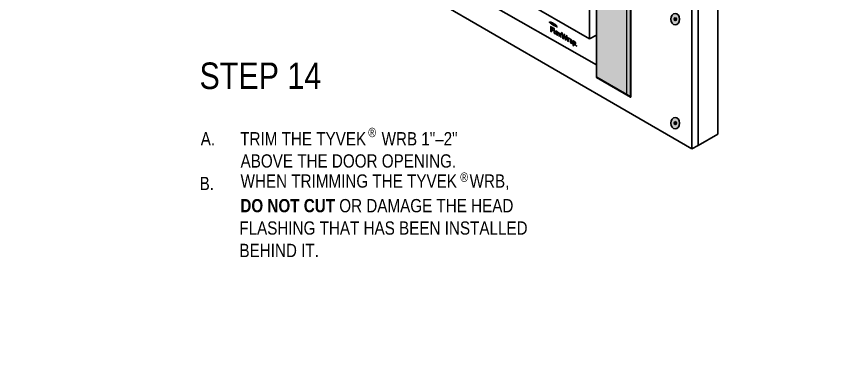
# Model space of a CAD drawing. Header units: inches. Extents: x -26 to 76, y -15 to 22.
# Drawn here: x 50.14 to 59.74, y 1.45 to 5.6 of the extents above; entities that cross this region are included whole.
import ezdxf

# ---------------------------------------------------------------- set-up
doc = ezdxf.new("R2010")
doc.units = ezdxf.units.IN
doc.header["$MEASUREMENT"] = 0
for name, color, linetype, lineweight in [('.ATI-HATCH', 7, 'Continuous', 0), ('.ATI-TEXT_2', 7, 'Continuous', 0), ('G-ANNO-TTLB', 7, 'Continuous', 0), ('Layer 12', 7, 'Continuous', 0), ('TYVEK', 7, 'Continuous', 0)]:
    doc.layers.add(name, color=color, linetype=linetype, lineweight=lineweight)

# ---------------------------------------------------------------- blocks, each defined once
blk = doc.blocks.new('Block_319')
at = {"layer": 'TYVEK', "true_color": 0x003b71, "transparency": 33554687}
h = blk.add_hatch(color=156, dxfattribs=at)
h.dxf.hatch_style = 2
edge = h.paths.add_edge_path()
edge.add_ellipse((57.8896, 4.3375), major_axis=(0, 0.0664), ratio=0.766948, start_angle=0, end_angle=360)
at = {"layer": 'TYVEK', "color": 252, "lineweight": 25, "true_color": 0x838484}
for p, q in [((57.876, 4.3379), (57.9031, 4.3379)), ((57.8896, 4.3551), (57.8896, 4.3208))]:
    blk.add_line(p, q, dxfattribs=at)
at = {"layer": 'TYVEK', "color": 18, "lineweight": 25, "true_color": 0x000000}
blk.add_ellipse((57.8896, 4.3375), major_axis=(0, 0.0664), ratio=0.766948, dxfattribs=at)
at = {"layer": 'TYVEK', "color": 252, "lineweight": 25, "true_color": 0x838484}
blk.add_ellipse((57.8896, 4.3379), major_axis=(0, 0.0171), ratio=0.788846, dxfattribs=at)
blk = doc.blocks.new('Block_323')
at = {"layer": 'TYVEK', "true_color": 0x003b71, "transparency": 33554687}
h = blk.add_hatch(color=156, dxfattribs=at)
h.dxf.hatch_style = 2
edge = h.paths.add_edge_path()
edge.add_ellipse((57.8896, 5.5619), major_axis=(0, 0.0664), ratio=0.766948, start_angle=0, end_angle=360)
at = {"layer": 'TYVEK', "color": 252, "lineweight": 25, "true_color": 0x838484}
for p, q in [((57.8896, 5.5794), (57.8896, 5.5451)), ((57.876, 5.5623), (57.9031, 5.5623))]:
    blk.add_line(p, q, dxfattribs=at)
at = {"layer": 'TYVEK', "color": 18, "lineweight": 25, "true_color": 0x000000}
blk.add_ellipse((57.8896, 5.5619), major_axis=(0, 0.0664), ratio=0.766948, dxfattribs=at)
at = {"layer": 'TYVEK', "color": 252, "lineweight": 25, "true_color": 0x838484}
blk.add_ellipse((57.8896, 5.5623), major_axis=(0, 0.0171), ratio=0.788846, dxfattribs=at)
blk = doc.blocks.new('Block_317')
at = {"layer": 'TYVEK'}
for name in ['Block_323', 'Block_319']:
    blk.add_blockref(name, (0, 0), dxfattribs=at)
blk = doc.blocks.new('Block_338')
at = {"layer": 'TYVEK', "color": 93, "lineweight": 25, "true_color": 0x6bbe46}
blk.add_line((56.8813, 5.3295), (55.2898, 6.2484), dxfattribs=at)
blk.add_lwpolyline([(55.2904, 6.2484), (55.3151, 10.963), (56.9043, 10.0436), (56.8819, 5.3295)], dxfattribs=at)
blk = doc.blocks.new('Block_337')
at = {"layer": 'TYVEK', "color": 93, "lineweight": 25, "true_color": 0x6bbe46}
for p, q in [((55.3712, 10.9919), (55.3151, 10.963)), ((56.9605, 10.0725), (56.9043, 10.0436)), ((56.9636, 5.3753), (56.8819, 5.3295))]:
    blk.add_line(p, q, dxfattribs=at)
for points in [[(55.3712, 10.9919), (56.9605, 10.0725), (56.9627, 5.5484)], [(57.0436, 5.6164)]]:
    blk.add_lwpolyline(points, dxfattribs=at)
at = {"layer": 'TYVEK'}
blk.add_blockref('Block_338', (0, 0), dxfattribs=at)
blk = doc.blocks.new('Block_336')
at = {"layer": 'TYVEK'}
blk.add_blockref('Block_337', (0, 0), dxfattribs=at)
blk = doc.blocks.new('Block_343')
at = {"layer": 'TYVEK', "true_color": 0x000000, "transparency": 33554687}
h = blk.add_hatch(color=18, dxfattribs=at)
h.dxf.hatch_style = 2
edge = h.paths.add_edge_path()
edge.add_spline(control_points=[(56.4222, 5.4198), (56.4222, 5.4198), (56.4221, 5.4774), (56.4221, 5.4774), (56.4221, 5.4774), (56.4524, 5.4599), (56.4524, 5.4599), (56.4524, 5.4599), (56.4524, 5.4499), (56.4524, 5.4499), (56.4524, 5.4499), (56.4323, 5.4615), (56.4323, 5.4615), (56.4323, 5.4615), (56.4323, 5.4459), (56.4323, 5.4459), (56.4323, 5.4459), (56.4493, 5.4361), (56.4493, 5.4361), (56.4493, 5.4361), (56.4493, 5.4261), (56.4493, 5.4261), (56.4493, 5.4261), (56.4323, 5.4359), (56.4323, 5.4359), (56.4323, 5.4359), (56.4324, 5.414), (56.4324, 5.414), (56.4324, 5.414), (56.4222, 5.4198), (56.4222, 5.4198)], knot_values=[0, 0, 0, 0, 1, 1, 1, 2, 2, 2, 3, 3, 3, 4, 4, 4, 5, 5, 5, 6, 6, 6, 7, 7, 7, 8, 8, 8, 9, 9, 9, 10, 10, 10, 10], degree=3, periodic=0)
h = blk.add_hatch(color=18, dxfattribs=at)
h.dxf.hatch_style = 2
edge = h.paths.add_edge_path()
edge.add_spline(control_points=[(56.469, 5.4081), (56.469, 5.4037), (56.4701, 5.4007), (56.4729, 5.3991), (56.4736, 5.3987), (56.4743, 5.3984), (56.475, 5.3982), (56.475, 5.3982), (56.4757, 5.3888), (56.4757, 5.3888), (56.4743, 5.3892), (56.4721, 5.3902), (56.4707, 5.391), (56.4625, 5.3957), (56.4592, 5.4038), (56.4592, 5.4136), (56.4592, 5.4136), (56.4591, 5.4575), (56.4591, 5.4575), (56.4591, 5.4575), (56.4689, 5.4525), (56.4689, 5.4525), (56.4689, 5.4525), (56.469, 5.4081), (56.469, 5.4081)], knot_values=[0, 0, 0, 0, 1, 1, 1, 2, 2, 2, 3, 3, 3, 4, 4, 4, 5, 5, 5, 6, 6, 6, 7, 7, 7, 8, 8, 8, 8], degree=3, periodic=0)
h = blk.add_hatch(color=18, dxfattribs=at)
h.dxf.hatch_style = 2
edge = h.paths.add_edge_path()
edge.add_spline(control_points=[(56.4873, 5.4074), (56.4873, 5.4074), (56.5008, 5.3997), (56.5008, 5.3997), (56.5008, 5.3997), (56.5008, 5.4006), (56.5008, 5.4006), (56.5008, 5.4053), (56.4986, 5.4098), (56.4947, 5.4121), (56.4906, 5.4145), (56.4879, 5.4127), (56.4873, 5.4074)], knot_values=[0, 0, 0, 0, 1, 1, 1, 2, 2, 2, 3, 3, 3, 4, 4, 4, 4], degree=3, periodic=0)
edge = h.paths.add_edge_path()
edge.add_spline(control_points=[(56.5089, 5.3719), (56.5058, 5.372), (56.5011, 5.3735), (56.4964, 5.3762), (56.485, 5.3828), (56.4771, 5.3957), (56.4771, 5.4093), (56.477, 5.4224), (56.4842, 5.4271), (56.4947, 5.4211), (56.504, 5.4158), (56.5102, 5.4046), (56.5102, 5.3936), (56.5102, 5.3911), (56.5101, 5.3891), (56.5099, 5.3875), (56.5099, 5.3875), (56.4874, 5.4005), (56.4874, 5.4005), (56.4884, 5.3933), (56.4917, 5.3885), (56.4974, 5.3852), (56.5009, 5.3832), (56.5042, 5.3822), (56.5073, 5.3819), (56.5073, 5.3819), (56.5089, 5.3719), (56.5089, 5.3719)], knot_values=[0, 0, 0, 0, 1, 1, 1, 2, 2, 2, 3, 3, 3, 4, 4, 4, 5, 5, 5, 6, 6, 6, 7, 7, 7, 8, 8, 8, 9, 9, 9, 9], degree=3, periodic=0)
h = blk.add_hatch(color=18, dxfattribs=at)
h.dxf.hatch_style = 2
edge = h.paths.add_edge_path()
edge.add_spline(control_points=[(56.5247, 5.383), (56.52, 5.3918), (56.5162, 5.3996), (56.5139, 5.4091), (56.5139, 5.4091), (56.5245, 5.403), (56.5245, 5.403), (56.5255, 5.3988), (56.5286, 5.3914), (56.5318, 5.3849), (56.5344, 5.3879), (56.5367, 5.3915), (56.5372, 5.3958), (56.5372, 5.3958), (56.5471, 5.39), (56.5471, 5.39), (56.5453, 5.3826), (56.5422, 5.3784), (56.5369, 5.3751), (56.542, 5.3655), (56.5455, 5.3577), (56.5484, 5.3474), (56.5484, 5.3474), (56.5378, 5.3535), (56.5378, 5.3535), (56.5363, 5.3589), (56.5327, 5.3671), (56.5297, 5.3734), (56.527, 5.3704), (56.5245, 5.3669), (56.5235, 5.3617), (56.5235, 5.3617), (56.514, 5.3672), (56.514, 5.3672), (56.5157, 5.3747), (56.5191, 5.3793), (56.5247, 5.383)], knot_values=[0, 0, 0, 0, 1, 1, 1, 2, 2, 2, 3, 3, 3, 4, 4, 4, 5, 5, 5, 6, 6, 6, 7, 7, 7, 8, 8, 8, 9, 9, 9, 10, 10, 10, 11, 11, 11, 12, 12, 12, 12], degree=3, periodic=0)
h = blk.add_hatch(color=18, dxfattribs=at)
h.dxf.hatch_style = 2
edge = h.paths.add_edge_path()
edge.add_spline(control_points=[(56.6081, 5.3706), (56.6081, 5.3706), (56.6185, 5.3646), (56.6185, 5.3646), (56.6158, 5.347), (56.6112, 5.3271), (56.6052, 5.3148), (56.6052, 5.3148), (56.594, 5.3212), (56.594, 5.3212), (56.5905, 5.3335), (56.5873, 5.3474), (56.5846, 5.3624), (56.582, 5.3504), (56.5789, 5.3401), (56.5754, 5.3319), (56.5754, 5.3319), (56.5642, 5.3383), (56.5642, 5.3383), (56.5585, 5.3574), (56.5533, 5.3829), (56.5507, 5.4035), (56.5507, 5.4035), (56.561, 5.3976), (56.561, 5.3976), (56.5632, 5.379), (56.5673, 5.3572), (56.5702, 5.3459), (56.5733, 5.3538), (56.578, 5.3699), (56.58, 5.3867), (56.58, 5.3867), (56.5891, 5.3814), (56.5891, 5.3814), (56.5913, 5.3623), (56.596, 5.3407), (56.5992, 5.3293), (56.602, 5.3373), (56.606, 5.3544), (56.6081, 5.3706)], knot_values=[0, 0, 0, 0, 1, 1, 1, 2, 2, 2, 3, 3, 3, 4, 4, 4, 5, 5, 5, 6, 6, 6, 7, 7, 7, 8, 8, 8, 9, 9, 9, 10, 10, 10, 11, 11, 11, 12, 12, 12, 13, 13, 13, 13], degree=3, periodic=0)
h = blk.add_hatch(color=18, dxfattribs=at)
h.dxf.hatch_style = 2
edge = h.paths.add_edge_path()
edge.add_spline(control_points=[(56.6378, 5.339), (56.6404, 5.3375), (56.6428, 5.3358), (56.6443, 5.3345), (56.6443, 5.3345), (56.6428, 5.3261), (56.6428, 5.3261), (56.6416, 5.3273), (56.6401, 5.3283), (56.6386, 5.3291), (56.636, 5.3306), (56.6342, 5.3311), (56.6327, 5.3311), (56.6327, 5.3311), (56.6328, 5.2989), (56.6328, 5.2989), (56.6328, 5.2989), (56.623, 5.3046), (56.623, 5.3046), (56.623, 5.3046), (56.6229, 5.3439), (56.6229, 5.3439), (56.6267, 5.3439), (56.6327, 5.3419), (56.6378, 5.339)], knot_values=[0, 0, 0, 0, 1, 1, 1, 2, 2, 2, 3, 3, 3, 4, 4, 4, 5, 5, 5, 6, 6, 6, 7, 7, 7, 8, 8, 8, 8], degree=3, periodic=0)
h = blk.add_hatch(color=18, dxfattribs=at)
h.dxf.hatch_style = 2
edge = h.paths.add_edge_path()
edge.add_spline(control_points=[(56.6678, 5.2871), (56.6678, 5.2871), (56.6678, 5.2959), (56.6678, 5.2959), (56.6661, 5.2973), (56.6644, 5.2985), (56.6627, 5.2995), (56.6594, 5.3014), (56.6569, 5.3014), (56.6569, 5.2975), (56.6569, 5.2941), (56.659, 5.291), (56.6628, 5.2889), (56.6649, 5.2876), (56.6667, 5.2871), (56.6678, 5.2871)], knot_values=[0, 0, 0, 0, 1, 1, 1, 2, 2, 2, 3, 3, 3, 4, 4, 4, 5, 5, 5, 5], degree=3, periodic=0)
edge = h.paths.add_edge_path()
edge.add_spline(control_points=[(56.6618, 5.2813), (56.6521, 5.2869), (56.6471, 5.2952), (56.6471, 5.3026), (56.6471, 5.3108), (56.6528, 5.3122), (56.6614, 5.3074), (56.6634, 5.3062), (56.666, 5.3044), (56.6677, 5.3031), (56.6677, 5.3031), (56.6677, 5.3051), (56.6677, 5.3051), (56.6677, 5.3101), (56.6652, 5.3139), (56.6604, 5.3166), (56.6573, 5.3184), (56.654, 5.3198), (56.651, 5.32), (56.651, 5.32), (56.6492, 5.3299), (56.6492, 5.3299), (56.6523, 5.3297), (56.6572, 5.3278), (56.6616, 5.3253), (56.672, 5.3193), (56.6773, 5.3099), (56.6773, 5.2988), (56.6773, 5.2988), (56.6773, 5.276), (56.6773, 5.276), (56.6744, 5.2759), (56.6689, 5.2772), (56.6618, 5.2813)], knot_values=[0, 0, 0, 0, 1, 1, 1, 2, 2, 2, 3, 3, 3, 4, 4, 4, 5, 5, 5, 6, 6, 6, 7, 7, 7, 8, 8, 8, 9, 9, 9, 10, 10, 10, 11, 11, 11, 11], degree=3, periodic=0)
h = blk.add_hatch(color=18, dxfattribs=at)
h.dxf.hatch_style = 2
edge = h.paths.add_edge_path()
edge.add_spline(control_points=[(56.7002, 5.2686), (56.7065, 5.265), (56.7094, 5.2678), (56.7094, 5.2762), (56.7093, 5.2836), (56.7066, 5.2901), (56.7001, 5.2938), (56.6984, 5.2949), (56.6971, 5.2952), (56.6956, 5.2954), (56.6956, 5.2954), (56.6956, 5.2724), (56.6956, 5.2724), (56.697, 5.2709), (56.6981, 5.2698), (56.7002, 5.2686)], knot_values=[0, 0, 0, 0, 1, 1, 1, 2, 2, 2, 3, 3, 3, 4, 4, 4, 5, 5, 5, 5], degree=3, periodic=0)
edge = h.paths.add_edge_path()
edge.add_spline(control_points=[(56.7016, 5.2586), (56.6992, 5.26), (56.6974, 5.2613), (56.6957, 5.2631), (56.6957, 5.2631), (56.6957, 5.2475), (56.6957, 5.2475), (56.6957, 5.2475), (56.6859, 5.2531), (56.6859, 5.2531), (56.6859, 5.2531), (56.6858, 5.3079), (56.6858, 5.3079), (56.6899, 5.3077), (56.6956, 5.3058), (56.7006, 5.3029), (56.7123, 5.2962), (56.7193, 5.284), (56.7193, 5.2708), (56.7194, 5.2574), (56.7128, 5.2522), (56.7016, 5.2586)], knot_values=[0, 0, 0, 0, 1, 1, 1, 2, 2, 2, 3, 3, 3, 4, 4, 4, 5, 5, 5, 6, 6, 6, 7, 7, 7, 7], degree=3, periodic=0)
h = blk.add_hatch(color=18, dxfattribs=at)
h.dxf.hatch_style = 2
edge = h.paths.add_edge_path()
edge.add_spline(control_points=[(56.7264, 5.2502), (56.7268, 5.249), (56.7271, 5.2481), (56.7275, 5.2471), (56.7279, 5.2476), (56.7282, 5.2481), (56.7286, 5.2489), (56.7286, 5.2489), (56.7296, 5.2483), (56.7296, 5.2483), (56.7296, 5.2483), (56.7296, 5.2441), (56.7296, 5.2441), (56.7296, 5.2441), (56.7287, 5.2446), (56.7287, 5.2446), (56.7287, 5.2446), (56.7287, 5.2466), (56.7287, 5.2466), (56.7287, 5.2466), (56.7288, 5.2472), (56.7288, 5.2472), (56.7285, 5.2467), (56.7281, 5.2462), (56.7279, 5.2459), (56.7279, 5.2459), (56.7272, 5.2463), (56.7272, 5.2463), (56.7269, 5.247), (56.7265, 5.2479), (56.7262, 5.2487), (56.7262, 5.2487), (56.7263, 5.248), (56.7263, 5.248), (56.7263, 5.248), (56.7263, 5.246), (56.7263, 5.246), (56.7263, 5.246), (56.7254, 5.2465), (56.7254, 5.2465), (56.7254, 5.2465), (56.7254, 5.2508), (56.7254, 5.2508), (56.7254, 5.2508), (56.7264, 5.2502), (56.7264, 5.2502)], knot_values=[0, 0, 0, 0, 1, 1, 1, 2, 2, 2, 3, 3, 3, 4, 4, 4, 5, 5, 5, 6, 6, 6, 7, 7, 7, 8, 8, 8, 9, 9, 9, 10, 10, 10, 11, 11, 11, 12, 12, 12, 13, 13, 13, 14, 14, 14, 15, 15, 15, 15], degree=3, periodic=0)
edge = h.paths.add_edge_path()
edge.add_spline(control_points=[(56.723, 5.2512), (56.723, 5.2512), (56.722, 5.2518), (56.722, 5.2518), (56.722, 5.2518), (56.722, 5.2527), (56.722, 5.2527), (56.722, 5.2527), (56.725, 5.251), (56.725, 5.251), (56.725, 5.251), (56.725, 5.2501), (56.725, 5.2501), (56.725, 5.2501), (56.724, 5.2506), (56.724, 5.2506), (56.724, 5.2506), (56.724, 5.2473), (56.724, 5.2473), (56.724, 5.2473), (56.723, 5.2479), (56.723, 5.2479), (56.723, 5.2479), (56.723, 5.2512), (56.723, 5.2512)], knot_values=[0, 0, 0, 0, 1, 1, 1, 2, 2, 2, 3, 3, 3, 4, 4, 4, 5, 5, 5, 6, 6, 6, 7, 7, 7, 8, 8, 8, 8], degree=3, periodic=0)
at = {"layer": 'TYVEK'}
for points, knots in [([(56.4222, 5.4198), (56.4222, 5.4198), (56.4221, 5.4774), (56.4221, 5.4774), (56.4221, 5.4774), (56.4524, 5.4599), (56.4524, 5.4599), (56.4524, 5.4599), (56.4524, 5.4499), (56.4524, 5.4499), (56.4524, 5.4499), (56.4323, 5.4615), (56.4323, 5.4615), (56.4323, 5.4615), (56.4323, 5.4459), (56.4323, 5.4459), (56.4323, 5.4459), (56.4493, 5.4361), (56.4493, 5.4361), (56.4493, 5.4361), (56.4493, 5.4261), (56.4493, 5.4261), (56.4493, 5.4261), (56.4323, 5.4359), (56.4323, 5.4359), (56.4323, 5.4359), (56.4324, 5.414), (56.4324, 5.414), (56.4324, 5.414), (56.4222, 5.4198), (56.4222, 5.4198)], [0, 0, 0, 0, 1, 1, 1, 2, 2, 2, 3, 3, 3, 4, 4, 4, 5, 5, 5, 6, 6, 6, 7, 7, 7, 8, 8, 8, 9, 9, 9, 10, 10, 10, 10]), ([(56.469, 5.4081), (56.469, 5.4037), (56.4701, 5.4007), (56.4729, 5.3991), (56.4736, 5.3987), (56.4743, 5.3984), (56.475, 5.3982), (56.475, 5.3982), (56.4757, 5.3888), (56.4757, 5.3888), (56.4743, 5.3892), (56.4721, 5.3902), (56.4707, 5.391), (56.4625, 5.3957), (56.4592, 5.4038), (56.4592, 5.4136), (56.4592, 5.4136), (56.4591, 5.4575), (56.4591, 5.4575), (56.4591, 5.4575), (56.4689, 5.4525), (56.4689, 5.4525), (56.4689, 5.4525), (56.469, 5.4081), (56.469, 5.4081)], [0, 0, 0, 0, 1, 1, 1, 2, 2, 2, 3, 3, 3, 4, 4, 4, 5, 5, 5, 6, 6, 6, 7, 7, 7, 8, 8, 8, 8]), ([(56.5089, 5.3719), (56.5058, 5.372), (56.5011, 5.3735), (56.4964, 5.3762), (56.485, 5.3828), (56.4771, 5.3957), (56.4771, 5.4093), (56.477, 5.4224), (56.4842, 5.4271), (56.4947, 5.4211), (56.504, 5.4158), (56.5102, 5.4046), (56.5102, 5.3936), (56.5102, 5.3911), (56.5101, 5.3891), (56.5099, 5.3875), (56.5099, 5.3875), (56.4874, 5.4005), (56.4874, 5.4005), (56.4884, 5.3933), (56.4917, 5.3885), (56.4974, 5.3852), (56.5009, 5.3832), (56.5042, 5.3822), (56.5073, 5.3819), (56.5073, 5.3819), (56.5089, 5.3719), (56.5089, 5.3719)], [0, 0, 0, 0, 1, 1, 1, 2, 2, 2, 3, 3, 3, 4, 4, 4, 5, 5, 5, 6, 6, 6, 7, 7, 7, 8, 8, 8, 9, 9, 9, 9]), ([(56.4873, 5.4074), (56.4873, 5.4074), (56.5008, 5.3997), (56.5008, 5.3997), (56.5008, 5.3997), (56.5008, 5.4006), (56.5008, 5.4006), (56.5008, 5.4053), (56.4986, 5.4098), (56.4947, 5.4121), (56.4906, 5.4145), (56.4879, 5.4127), (56.4873, 5.4074)], [0, 0, 0, 0, 1, 1, 1, 2, 2, 2, 3, 3, 3, 4, 4, 4, 4]), ([(56.5247, 5.383), (56.52, 5.3918), (56.5162, 5.3996), (56.5139, 5.4091), (56.5139, 5.4091), (56.5245, 5.403), (56.5245, 5.403), (56.5255, 5.3988), (56.5286, 5.3914), (56.5318, 5.3849), (56.5344, 5.3879), (56.5367, 5.3915), (56.5372, 5.3958), (56.5372, 5.3958), (56.5471, 5.39), (56.5471, 5.39), (56.5453, 5.3826), (56.5422, 5.3784), (56.5369, 5.3751), (56.542, 5.3655), (56.5455, 5.3577), (56.5484, 5.3474), (56.5484, 5.3474), (56.5378, 5.3535), (56.5378, 5.3535), (56.5363, 5.3589), (56.5327, 5.3671), (56.5297, 5.3734), (56.527, 5.3704), (56.5245, 5.3669), (56.5235, 5.3617), (56.5235, 5.3617), (56.514, 5.3672), (56.514, 5.3672), (56.5157, 5.3747), (56.5191, 5.3793), (56.5247, 5.383)], [0, 0, 0, 0, 1, 1, 1, 2, 2, 2, 3, 3, 3, 4, 4, 4, 5, 5, 5, 6, 6, 6, 7, 7, 7, 8, 8, 8, 9, 9, 9, 10, 10, 10, 11, 11, 11, 12, 12, 12, 12]), ([(56.6081, 5.3706), (56.6081, 5.3706), (56.6185, 5.3646), (56.6185, 5.3646), (56.6158, 5.347), (56.6112, 5.3271), (56.6052, 5.3148), (56.6052, 5.3148), (56.594, 5.3212), (56.594, 5.3212), (56.5905, 5.3335), (56.5873, 5.3474), (56.5846, 5.3624), (56.582, 5.3504), (56.5789, 5.3401), (56.5754, 5.3319), (56.5754, 5.3319), (56.5642, 5.3383), (56.5642, 5.3383), (56.5585, 5.3574), (56.5533, 5.3829), (56.5507, 5.4035), (56.5507, 5.4035), (56.561, 5.3976), (56.561, 5.3976), (56.5632, 5.379), (56.5673, 5.3572), (56.5702, 5.3459), (56.5733, 5.3538), (56.578, 5.3699), (56.58, 5.3867), (56.58, 5.3867), (56.5891, 5.3814), (56.5891, 5.3814), (56.5913, 5.3623), (56.596, 5.3407), (56.5992, 5.3293), (56.602, 5.3373), (56.606, 5.3544), (56.6081, 5.3706)], [0, 0, 0, 0, 1, 1, 1, 2, 2, 2, 3, 3, 3, 4, 4, 4, 5, 5, 5, 6, 6, 6, 7, 7, 7, 8, 8, 8, 9, 9, 9, 10, 10, 10, 11, 11, 11, 12, 12, 12, 13, 13, 13, 13]), ([(56.6378, 5.339), (56.6404, 5.3375), (56.6428, 5.3358), (56.6443, 5.3345), (56.6443, 5.3345), (56.6428, 5.3261), (56.6428, 5.3261), (56.6416, 5.3273), (56.6401, 5.3283), (56.6386, 5.3291), (56.636, 5.3306), (56.6342, 5.3311), (56.6327, 5.3311), (56.6327, 5.3311), (56.6328, 5.2989), (56.6328, 5.2989), (56.6328, 5.2989), (56.623, 5.3046), (56.623, 5.3046), (56.623, 5.3046), (56.6229, 5.3439), (56.6229, 5.3439), (56.6267, 5.3439), (56.6327, 5.3419), (56.6378, 5.339)], [0, 0, 0, 0, 1, 1, 1, 2, 2, 2, 3, 3, 3, 4, 4, 4, 5, 5, 5, 6, 6, 6, 7, 7, 7, 8, 8, 8, 8]), ([(56.6618, 5.2813), (56.6521, 5.2869), (56.6471, 5.2952), (56.6471, 5.3026), (56.6471, 5.3108), (56.6528, 5.3122), (56.6614, 5.3074), (56.6634, 5.3062), (56.666, 5.3044), (56.6677, 5.3031), (56.6677, 5.3031), (56.6677, 5.3051), (56.6677, 5.3051), (56.6677, 5.3101), (56.6652, 5.3139), (56.6604, 5.3166), (56.6573, 5.3184), (56.654, 5.3198), (56.651, 5.32), (56.651, 5.32), (56.6492, 5.3299), (56.6492, 5.3299), (56.6523, 5.3297), (56.6572, 5.3278), (56.6616, 5.3253), (56.672, 5.3193), (56.6773, 5.3099), (56.6773, 5.2988), (56.6773, 5.2988), (56.6773, 5.276), (56.6773, 5.276), (56.6744, 5.2759), (56.6689, 5.2772), (56.6618, 5.2813)], [0, 0, 0, 0, 1, 1, 1, 2, 2, 2, 3, 3, 3, 4, 4, 4, 5, 5, 5, 6, 6, 6, 7, 7, 7, 8, 8, 8, 9, 9, 9, 10, 10, 10, 11, 11, 11, 11]), ([(56.6678, 5.2871), (56.6678, 5.2871), (56.6678, 5.2959), (56.6678, 5.2959), (56.6661, 5.2973), (56.6644, 5.2985), (56.6627, 5.2995), (56.6594, 5.3014), (56.6569, 5.3014), (56.6569, 5.2975), (56.6569, 5.2941), (56.659, 5.291), (56.6628, 5.2889), (56.6649, 5.2876), (56.6667, 5.2871), (56.6678, 5.2871)], [0, 0, 0, 0, 1, 1, 1, 2, 2, 2, 3, 3, 3, 4, 4, 4, 5, 5, 5, 5]), ([(56.7016, 5.2586), (56.6992, 5.26), (56.6974, 5.2613), (56.6957, 5.2631), (56.6957, 5.2631), (56.6957, 5.2475), (56.6957, 5.2475), (56.6957, 5.2475), (56.6859, 5.2531), (56.6859, 5.2531), (56.6859, 5.2531), (56.6858, 5.3079), (56.6858, 5.3079), (56.6899, 5.3077), (56.6956, 5.3058), (56.7006, 5.3029), (56.7123, 5.2962), (56.7193, 5.284), (56.7193, 5.2708), (56.7194, 5.2574), (56.7128, 5.2522), (56.7016, 5.2586)], [0, 0, 0, 0, 1, 1, 1, 2, 2, 2, 3, 3, 3, 4, 4, 4, 5, 5, 5, 6, 6, 6, 7, 7, 7, 7]), ([(56.7002, 5.2686), (56.7065, 5.265), (56.7094, 5.2678), (56.7094, 5.2762), (56.7093, 5.2836), (56.7066, 5.2901), (56.7001, 5.2938), (56.6984, 5.2949), (56.6971, 5.2952), (56.6956, 5.2954), (56.6956, 5.2954), (56.6956, 5.2724), (56.6956, 5.2724), (56.697, 5.2709), (56.6981, 5.2698), (56.7002, 5.2686)], [0, 0, 0, 0, 1, 1, 1, 2, 2, 2, 3, 3, 3, 4, 4, 4, 5, 5, 5, 5]), ([(56.723, 5.2512), (56.723, 5.2512), (56.722, 5.2518), (56.722, 5.2518), (56.722, 5.2518), (56.722, 5.2527), (56.722, 5.2527), (56.722, 5.2527), (56.725, 5.251), (56.725, 5.251), (56.725, 5.251), (56.725, 5.2501), (56.725, 5.2501), (56.725, 5.2501), (56.724, 5.2506), (56.724, 5.2506), (56.724, 5.2506), (56.724, 5.2473), (56.724, 5.2473), (56.724, 5.2473), (56.723, 5.2479), (56.723, 5.2479), (56.723, 5.2479), (56.723, 5.2512), (56.723, 5.2512)], [0, 0, 0, 0, 1, 1, 1, 2, 2, 2, 3, 3, 3, 4, 4, 4, 5, 5, 5, 6, 6, 6, 7, 7, 7, 8, 8, 8, 8]), ([(56.7264, 5.2502), (56.7268, 5.249), (56.7271, 5.2481), (56.7275, 5.2471), (56.7279, 5.2476), (56.7282, 5.2481), (56.7286, 5.2489), (56.7286, 5.2489), (56.7296, 5.2483), (56.7296, 5.2483), (56.7296, 5.2483), (56.7296, 5.2441), (56.7296, 5.2441), (56.7296, 5.2441), (56.7287, 5.2446), (56.7287, 5.2446), (56.7287, 5.2446), (56.7287, 5.2466), (56.7287, 5.2466), (56.7287, 5.2466), (56.7288, 5.2472), (56.7288, 5.2472), (56.7285, 5.2467), (56.7281, 5.2462), (56.7279, 5.2459), (56.7279, 5.2459), (56.7272, 5.2463), (56.7272, 5.2463), (56.7269, 5.247), (56.7265, 5.2479), (56.7262, 5.2487), (56.7262, 5.2487), (56.7263, 5.248), (56.7263, 5.248), (56.7263, 5.248), (56.7263, 5.246), (56.7263, 5.246), (56.7263, 5.246), (56.7254, 5.2465), (56.7254, 5.2465), (56.7254, 5.2465), (56.7254, 5.2508), (56.7254, 5.2508), (56.7254, 5.2508), (56.7264, 5.2502), (56.7264, 5.2502)], [0, 0, 0, 0, 1, 1, 1, 2, 2, 2, 3, 3, 3, 4, 4, 4, 5, 5, 5, 6, 6, 6, 7, 7, 7, 8, 8, 8, 9, 9, 9, 10, 10, 10, 11, 11, 11, 12, 12, 12, 13, 13, 13, 14, 14, 14, 15, 15, 15, 15])]:
    blk.add_open_spline(points, degree=3, knots=knots, dxfattribs=at)
blk = doc.blocks.new('Block_344')
at = {"layer": 'TYVEK', "true_color": 0x000000, "transparency": 33554687}
h = blk.add_hatch(color=18, dxfattribs=at)
h.dxf.hatch_style = 2
edge = h.paths.add_edge_path()
edge.add_spline(control_points=[(56.4095, 5.5284), (56.4095, 5.5258), (56.4118, 5.522), (56.4156, 5.5177), (56.4156, 5.5177), (56.4156, 5.5321), (56.4156, 5.5321), (56.4117, 5.5323), (56.4095, 5.5311), (56.4095, 5.5284)], knot_values=[0, 0, 0, 0, 1, 1, 1, 2, 2, 2, 3, 3, 3, 3], degree=3, periodic=0)
h = blk.add_hatch(color=18, dxfattribs=at)
h.dxf.hatch_style = 2
edge = h.paths.add_edge_path()
edge.add_spline(control_points=[(56.4273, 5.5123), (56.4273, 5.5112), (56.4267, 5.5112), (56.4261, 5.5116), (56.4255, 5.5119), (56.4247, 5.5126), (56.424, 5.5132), (56.424, 5.5132), (56.424, 5.527), (56.424, 5.527), (56.4246, 5.5268), (56.4255, 5.5266), (56.426, 5.5263), (56.4267, 5.5259), (56.4273, 5.5252), (56.4273, 5.5241), (56.4273, 5.5241), (56.4273, 5.5123), (56.4273, 5.5123)], knot_values=[0, 0, 0, 0, 1, 1, 1, 2, 2, 2, 3, 3, 3, 4, 4, 4, 5, 5, 5, 6, 6, 6, 6], degree=3, periodic=0)
edge = h.paths.add_edge_path()
edge.add_spline(control_points=[(56.4265, 5.5296), (56.4254, 5.5302), (56.4238, 5.5308), (56.421, 5.5314), (56.421, 5.5314), (56.421, 5.5122), (56.421, 5.5122), (56.4235, 5.5099), (56.4254, 5.5083), (56.4265, 5.5077), (56.429, 5.5063), (56.4304, 5.5072), (56.4304, 5.5101), (56.4304, 5.5101), (56.4304, 5.5228), (56.4304, 5.5228), (56.4304, 5.5256), (56.429, 5.5282), (56.4265, 5.5296)], knot_values=[0, 0, 0, 0, 1, 1, 1, 2, 2, 2, 3, 3, 3, 4, 4, 4, 5, 5, 5, 6, 6, 6, 6], degree=3, periodic=0)
h = blk.add_hatch(color=18, dxfattribs=at)
h.dxf.hatch_style = 2
edge = h.paths.add_edge_path()
edge.add_spline(control_points=[(56.4391, 5.5033), (56.4391, 5.5022), (56.4388, 5.5017), (56.4376, 5.5026), (56.4364, 5.5034), (56.4361, 5.5041), (56.4361, 5.5055), (56.4361, 5.5055), (56.4361, 5.5263), (56.4361, 5.5263), (56.4353, 5.5266), (56.4335, 5.5274), (56.4328, 5.5277), (56.4328, 5.5277), (56.4328, 5.5066), (56.4328, 5.5066), (56.4328, 5.5032), (56.4343, 5.5011), (56.4376, 5.4988), (56.4407, 5.4966), (56.4426, 5.4973), (56.4425, 5.501), (56.4425, 5.501), (56.4425, 5.5233), (56.4425, 5.5233), (56.4418, 5.5236), (56.4398, 5.5246), (56.4391, 5.5249), (56.4391, 5.5249), (56.4391, 5.5033), (56.4391, 5.5033)], knot_values=[0, 0, 0, 0, 1, 1, 1, 2, 2, 2, 3, 3, 3, 4, 4, 4, 5, 5, 5, 6, 6, 6, 7, 7, 7, 8, 8, 8, 9, 9, 9, 10, 10, 10, 10], degree=3, periodic=0)
h = blk.add_hatch(color=18, dxfattribs=at)
h.dxf.hatch_style = 2
edge = h.paths.add_edge_path()
edge.add_spline(control_points=[(56.4516, 5.5053), (56.4516, 5.5041), (56.4512, 5.5037), (56.4498, 5.5045), (56.4498, 5.5045), (56.4486, 5.5052), (56.4486, 5.5052), (56.4486, 5.5052), (56.4486, 5.5162), (56.4486, 5.5162), (56.4491, 5.516), (56.4494, 5.5158), (56.4497, 5.5156), (56.4512, 5.5148), (56.4515, 5.5139), (56.4515, 5.5127), (56.4515, 5.5127), (56.4516, 5.5053), (56.4516, 5.5053)], knot_values=[0, 0, 0, 0, 1, 1, 1, 2, 2, 2, 3, 3, 3, 4, 4, 4, 5, 5, 5, 6, 6, 6, 6], degree=3, periodic=0)
edge = h.paths.add_edge_path()
edge.add_spline(control_points=[(56.4499, 5.5194), (56.4493, 5.5198), (56.4471, 5.5209), (56.4452, 5.5219), (56.4452, 5.5219), (56.4452, 5.4939), (56.4452, 5.4939), (56.4459, 5.4935), (56.4477, 5.4924), (56.4486, 5.4918), (56.4486, 5.4918), (56.4486, 5.5013), (56.4486, 5.5013), (56.4486, 5.5013), (56.45, 5.5005), (56.45, 5.5005), (56.4535, 5.4985), (56.455, 5.4995), (56.455, 5.503), (56.455, 5.503), (56.455, 5.5113), (56.455, 5.5113), (56.455, 5.5148), (56.4533, 5.5175), (56.4499, 5.5194)], knot_values=[0, 0, 0, 0, 1, 1, 1, 2, 2, 2, 3, 3, 3, 4, 4, 4, 5, 5, 5, 6, 6, 6, 7, 7, 7, 8, 8, 8, 8], degree=3, periodic=0)
h = blk.add_hatch(color=18, dxfattribs=at)
h.dxf.hatch_style = 2
edge = h.paths.add_edge_path()
edge.add_spline(control_points=[(56.4638, 5.4885), (56.4638, 5.4874), (56.4635, 5.487), (56.4623, 5.4877), (56.461, 5.4884), (56.4607, 5.4892), (56.4607, 5.4903), (56.4607, 5.4903), (56.4606, 5.5078), (56.4606, 5.5078), (56.4606, 5.5089), (56.461, 5.5094), (56.4622, 5.5086), (56.4634, 5.5079), (56.4637, 5.5071), (56.4637, 5.506), (56.4637, 5.506), (56.4638, 5.4885), (56.4638, 5.4885)], knot_values=[0, 0, 0, 0, 1, 1, 1, 2, 2, 2, 3, 3, 3, 4, 4, 4, 5, 5, 5, 6, 6, 6, 6], degree=3, periodic=0)
edge = h.paths.add_edge_path()
edge.add_spline(control_points=[(56.4622, 5.5125), (56.459, 5.5145), (56.4571, 5.514), (56.4572, 5.5103), (56.4572, 5.5103), (56.4572, 5.492), (56.4572, 5.492), (56.4572, 5.4881), (56.4589, 5.4855), (56.4623, 5.4837), (56.4655, 5.482), (56.4672, 5.4825), (56.4672, 5.4866), (56.4672, 5.4866), (56.4672, 5.5041), (56.4672, 5.5041), (56.4672, 5.5081), (56.4656, 5.5104), (56.4622, 5.5125)], knot_values=[0, 0, 0, 0, 1, 1, 1, 2, 2, 2, 3, 3, 3, 4, 4, 4, 5, 5, 5, 6, 6, 6, 6], degree=3, periodic=0)
h = blk.add_hatch(color=18, dxfattribs=at)
h.dxf.hatch_style = 2
edge = h.paths.add_edge_path()
edge.add_spline(control_points=[(56.4767, 5.4886), (56.4767, 5.4886), (56.4729, 5.505), (56.4729, 5.505), (56.4718, 5.5058), (56.4706, 5.5067), (56.4696, 5.5073), (56.4696, 5.5073), (56.4697, 5.4804), (56.4697, 5.4804), (56.4704, 5.4801), (56.4721, 5.4793), (56.473, 5.479), (56.473, 5.479), (56.4727, 5.495), (56.4727, 5.495), (56.4727, 5.495), (56.4767, 5.4774), (56.4767, 5.4774), (56.4776, 5.4771), (56.4788, 5.4766), (56.4796, 5.4764), (56.4796, 5.4764), (56.4796, 5.5), (56.4796, 5.5), (56.4787, 5.5007), (56.4772, 5.5019), (56.4764, 5.5024), (56.4764, 5.5024), (56.4767, 5.4886), (56.4767, 5.4886)], knot_values=[0, 0, 0, 0, 1, 1, 1, 2, 2, 2, 3, 3, 3, 4, 4, 4, 5, 5, 5, 6, 6, 6, 7, 7, 7, 8, 8, 8, 9, 9, 9, 10, 10, 10, 10], degree=3, periodic=0)
h = blk.add_hatch(color=18, dxfattribs=at)
h.dxf.hatch_style = 2
edge = h.paths.add_edge_path()
edge.add_spline(control_points=[(56.4813, 5.4949), (56.4821, 5.4942), (56.483, 5.4936), (56.4838, 5.4929), (56.4838, 5.4929), (56.4838, 5.475), (56.4838, 5.475), (56.4846, 5.4748), (56.4859, 5.4744), (56.4869, 5.4742), (56.4869, 5.4742), (56.4868, 5.4903), (56.4868, 5.4903), (56.4877, 5.4895), (56.4886, 5.4888), (56.4893, 5.4881), (56.4893, 5.4881), (56.4893, 5.4915), (56.4893, 5.4915), (56.4869, 5.4939), (56.4843, 5.4962), (56.4813, 5.4986), (56.4813, 5.4986), (56.4813, 5.4949), (56.4813, 5.4949)], knot_values=[0, 0, 0, 0, 1, 1, 1, 2, 2, 2, 3, 3, 3, 4, 4, 4, 5, 5, 5, 6, 6, 6, 7, 7, 7, 8, 8, 8, 8], degree=3, periodic=0)
h = blk.add_hatch(color=18, dxfattribs=at)
h.dxf.hatch_style = 2
edge = h.paths.add_edge_path()
edge.add_spline(control_points=[(56.4991, 5.477), (56.4991, 5.4744), (56.4969, 5.4732), (56.493, 5.4733), (56.493, 5.4733), (56.493, 5.4877), (56.493, 5.4877), (56.4969, 5.4834), (56.4991, 5.4796), (56.4991, 5.477)], knot_values=[0, 0, 0, 0, 1, 1, 1, 2, 2, 2, 3, 3, 3, 3], degree=3, periodic=0)
h = blk.add_hatch(color=18, dxfattribs=at)
h.dxf.hatch_style = 2
edge = h.paths.add_edge_path()
edge.add_spline(control_points=[(56.4973, 5.4694), (56.4973, 5.4694), (56.4977, 5.4691), (56.4977, 5.4691), (56.4977, 5.4691), (56.4982, 5.4678), (56.4982, 5.4678), (56.4982, 5.4678), (56.4988, 5.4685), (56.4988, 5.4685), (56.4988, 5.4685), (56.4991, 5.4683), (56.4991, 5.4683), (56.4991, 5.4683), (56.4991, 5.4662), (56.4991, 5.4662), (56.4991, 5.4662), (56.4988, 5.4664), (56.4988, 5.4664), (56.4988, 5.4664), (56.4988, 5.4679), (56.4988, 5.4679), (56.4988, 5.4679), (56.4982, 5.4672), (56.4982, 5.4672), (56.4982, 5.4672), (56.4982, 5.4673), (56.4982, 5.4673), (56.4982, 5.4673), (56.4977, 5.4686), (56.4977, 5.4686), (56.4977, 5.4686), (56.4977, 5.4671), (56.4977, 5.4671), (56.4977, 5.4671), (56.4973, 5.4673), (56.4973, 5.4673), (56.4973, 5.4673), (56.4973, 5.4694), (56.4973, 5.4694)], knot_values=[0, 0, 0, 0, 1, 1, 1, 2, 2, 2, 3, 3, 3, 4, 4, 4, 5, 5, 5, 6, 6, 6, 7, 7, 7, 8, 8, 8, 9, 9, 9, 10, 10, 10, 11, 11, 11, 12, 12, 12, 13, 13, 13, 13], degree=3, periodic=0)
edge = h.paths.add_edge_path()
edge.add_spline(control_points=[(56.496, 5.4697), (56.496, 5.4697), (56.4955, 5.4701), (56.4955, 5.4701), (56.4955, 5.4701), (56.4955, 5.4704), (56.4955, 5.4704), (56.4955, 5.4704), (56.4969, 5.4696), (56.4969, 5.4696), (56.4969, 5.4696), (56.4969, 5.4692), (56.4969, 5.4692), (56.4969, 5.4692), (56.4964, 5.4695), (56.4964, 5.4695), (56.4964, 5.4695), (56.4964, 5.4678), (56.4964, 5.4678), (56.4964, 5.4678), (56.496, 5.468), (56.496, 5.468), (56.496, 5.468), (56.496, 5.4697), (56.496, 5.4697)], knot_values=[0, 0, 0, 0, 1, 1, 1, 2, 2, 2, 3, 3, 3, 4, 4, 4, 5, 5, 5, 6, 6, 6, 7, 7, 7, 8, 8, 8, 8], degree=3, periodic=0)
at = {"layer": 'TYVEK'}
for points, knots in [([(56.4095, 5.5284), (56.4095, 5.5258), (56.4118, 5.522), (56.4156, 5.5177), (56.4156, 5.5177), (56.4156, 5.5321), (56.4156, 5.5321), (56.4117, 5.5323), (56.4095, 5.5311), (56.4095, 5.5284)], [0, 0, 0, 0, 1, 1, 1, 2, 2, 2, 3, 3, 3, 3]), ([(56.4265, 5.5296), (56.4254, 5.5302), (56.4238, 5.5308), (56.421, 5.5314), (56.421, 5.5314), (56.421, 5.5122), (56.421, 5.5122), (56.4235, 5.5099), (56.4254, 5.5083), (56.4265, 5.5077), (56.429, 5.5063), (56.4304, 5.5072), (56.4304, 5.5101), (56.4304, 5.5101), (56.4304, 5.5228), (56.4304, 5.5228), (56.4304, 5.5256), (56.429, 5.5282), (56.4265, 5.5296)], [0, 0, 0, 0, 1, 1, 1, 2, 2, 2, 3, 3, 3, 4, 4, 4, 5, 5, 5, 6, 6, 6, 6]), ([(56.4273, 5.5123), (56.4273, 5.5112), (56.4267, 5.5112), (56.4261, 5.5116), (56.4255, 5.5119), (56.4247, 5.5126), (56.424, 5.5132), (56.424, 5.5132), (56.424, 5.527), (56.424, 5.527), (56.4246, 5.5268), (56.4255, 5.5266), (56.426, 5.5263), (56.4267, 5.5259), (56.4273, 5.5252), (56.4273, 5.5241), (56.4273, 5.5241), (56.4273, 5.5123), (56.4273, 5.5123)], [0, 0, 0, 0, 1, 1, 1, 2, 2, 2, 3, 3, 3, 4, 4, 4, 5, 5, 5, 6, 6, 6, 6]), ([(56.4391, 5.5033), (56.4391, 5.5022), (56.4388, 5.5017), (56.4376, 5.5026), (56.4364, 5.5034), (56.4361, 5.5041), (56.4361, 5.5055), (56.4361, 5.5055), (56.4361, 5.5263), (56.4361, 5.5263), (56.4353, 5.5266), (56.4335, 5.5274), (56.4328, 5.5277), (56.4328, 5.5277), (56.4328, 5.5066), (56.4328, 5.5066), (56.4328, 5.5032), (56.4343, 5.5011), (56.4376, 5.4988), (56.4407, 5.4966), (56.4426, 5.4973), (56.4425, 5.501), (56.4425, 5.501), (56.4425, 5.5233), (56.4425, 5.5233), (56.4418, 5.5236), (56.4398, 5.5246), (56.4391, 5.5249), (56.4391, 5.5249), (56.4391, 5.5033), (56.4391, 5.5033)], [0, 0, 0, 0, 1, 1, 1, 2, 2, 2, 3, 3, 3, 4, 4, 4, 5, 5, 5, 6, 6, 6, 7, 7, 7, 8, 8, 8, 9, 9, 9, 10, 10, 10, 10]), ([(56.4499, 5.5194), (56.4493, 5.5198), (56.4471, 5.5209), (56.4452, 5.5219), (56.4452, 5.5219), (56.4452, 5.4939), (56.4452, 5.4939), (56.4459, 5.4935), (56.4477, 5.4924), (56.4486, 5.4918), (56.4486, 5.4918), (56.4486, 5.5013), (56.4486, 5.5013), (56.4486, 5.5013), (56.45, 5.5005), (56.45, 5.5005), (56.4535, 5.4985), (56.455, 5.4995), (56.455, 5.503), (56.455, 5.503), (56.455, 5.5113), (56.455, 5.5113), (56.455, 5.5148), (56.4533, 5.5175), (56.4499, 5.5194)], [0, 0, 0, 0, 1, 1, 1, 2, 2, 2, 3, 3, 3, 4, 4, 4, 5, 5, 5, 6, 6, 6, 7, 7, 7, 8, 8, 8, 8]), ([(56.4516, 5.5053), (56.4516, 5.5041), (56.4512, 5.5037), (56.4498, 5.5045), (56.4498, 5.5045), (56.4486, 5.5052), (56.4486, 5.5052), (56.4486, 5.5052), (56.4486, 5.5162), (56.4486, 5.5162), (56.4491, 5.516), (56.4494, 5.5158), (56.4497, 5.5156), (56.4512, 5.5148), (56.4515, 5.5139), (56.4515, 5.5127), (56.4515, 5.5127), (56.4516, 5.5053), (56.4516, 5.5053)], [0, 0, 0, 0, 1, 1, 1, 2, 2, 2, 3, 3, 3, 4, 4, 4, 5, 5, 5, 6, 6, 6, 6]), ([(56.4622, 5.5125), (56.459, 5.5145), (56.4571, 5.514), (56.4572, 5.5103), (56.4572, 5.5103), (56.4572, 5.492), (56.4572, 5.492), (56.4572, 5.4881), (56.4589, 5.4855), (56.4623, 5.4837), (56.4655, 5.482), (56.4672, 5.4825), (56.4672, 5.4866), (56.4672, 5.4866), (56.4672, 5.5041), (56.4672, 5.5041), (56.4672, 5.5081), (56.4656, 5.5104), (56.4622, 5.5125)], [0, 0, 0, 0, 1, 1, 1, 2, 2, 2, 3, 3, 3, 4, 4, 4, 5, 5, 5, 6, 6, 6, 6]), ([(56.4638, 5.4885), (56.4638, 5.4874), (56.4635, 5.487), (56.4623, 5.4877), (56.461, 5.4884), (56.4607, 5.4892), (56.4607, 5.4903), (56.4607, 5.4903), (56.4606, 5.5078), (56.4606, 5.5078), (56.4606, 5.5089), (56.461, 5.5094), (56.4622, 5.5086), (56.4634, 5.5079), (56.4637, 5.5071), (56.4637, 5.506), (56.4637, 5.506), (56.4638, 5.4885), (56.4638, 5.4885)], [0, 0, 0, 0, 1, 1, 1, 2, 2, 2, 3, 3, 3, 4, 4, 4, 5, 5, 5, 6, 6, 6, 6]), ([(56.4767, 5.4886), (56.4767, 5.4886), (56.4729, 5.505), (56.4729, 5.505), (56.4718, 5.5058), (56.4706, 5.5067), (56.4696, 5.5073), (56.4696, 5.5073), (56.4697, 5.4804), (56.4697, 5.4804), (56.4704, 5.4801), (56.4721, 5.4793), (56.473, 5.479), (56.473, 5.479), (56.4727, 5.495), (56.4727, 5.495), (56.4727, 5.495), (56.4767, 5.4774), (56.4767, 5.4774), (56.4776, 5.4771), (56.4788, 5.4766), (56.4796, 5.4764), (56.4796, 5.4764), (56.4796, 5.5), (56.4796, 5.5), (56.4787, 5.5007), (56.4772, 5.5019), (56.4764, 5.5024), (56.4764, 5.5024), (56.4767, 5.4886), (56.4767, 5.4886)], [0, 0, 0, 0, 1, 1, 1, 2, 2, 2, 3, 3, 3, 4, 4, 4, 5, 5, 5, 6, 6, 6, 7, 7, 7, 8, 8, 8, 9, 9, 9, 10, 10, 10, 10]), ([(56.4813, 5.4949), (56.4821, 5.4942), (56.483, 5.4936), (56.4838, 5.4929), (56.4838, 5.4929), (56.4838, 5.475), (56.4838, 5.475), (56.4846, 5.4748), (56.4859, 5.4744), (56.4869, 5.4742), (56.4869, 5.4742), (56.4868, 5.4903), (56.4868, 5.4903), (56.4877, 5.4895), (56.4886, 5.4888), (56.4893, 5.4881), (56.4893, 5.4881), (56.4893, 5.4915), (56.4893, 5.4915), (56.4869, 5.4939), (56.4843, 5.4962), (56.4813, 5.4986), (56.4813, 5.4986), (56.4813, 5.4949), (56.4813, 5.4949)], [0, 0, 0, 0, 1, 1, 1, 2, 2, 2, 3, 3, 3, 4, 4, 4, 5, 5, 5, 6, 6, 6, 7, 7, 7, 8, 8, 8, 8]), ([(56.4991, 5.477), (56.4991, 5.4744), (56.4969, 5.4732), (56.493, 5.4733), (56.493, 5.4733), (56.493, 5.4877), (56.493, 5.4877), (56.4969, 5.4834), (56.4991, 5.4796), (56.4991, 5.477)], [0, 0, 0, 0, 1, 1, 1, 2, 2, 2, 3, 3, 3, 3]), ([(56.496, 5.4697), (56.496, 5.4697), (56.4955, 5.4701), (56.4955, 5.4701), (56.4955, 5.4701), (56.4955, 5.4704), (56.4955, 5.4704), (56.4955, 5.4704), (56.4969, 5.4696), (56.4969, 5.4696), (56.4969, 5.4696), (56.4969, 5.4692), (56.4969, 5.4692), (56.4969, 5.4692), (56.4964, 5.4695), (56.4964, 5.4695), (56.4964, 5.4695), (56.4964, 5.4678), (56.4964, 5.4678), (56.4964, 5.4678), (56.496, 5.468), (56.496, 5.468), (56.496, 5.468), (56.496, 5.4697), (56.496, 5.4697)], [0, 0, 0, 0, 1, 1, 1, 2, 2, 2, 3, 3, 3, 4, 4, 4, 5, 5, 5, 6, 6, 6, 7, 7, 7, 8, 8, 8, 8]), ([(56.4973, 5.4694), (56.4973, 5.4694), (56.4977, 5.4691), (56.4977, 5.4691), (56.4977, 5.4691), (56.4982, 5.4678), (56.4982, 5.4678), (56.4982, 5.4678), (56.4988, 5.4685), (56.4988, 5.4685), (56.4988, 5.4685), (56.4991, 5.4683), (56.4991, 5.4683), (56.4991, 5.4683), (56.4991, 5.4662), (56.4991, 5.4662), (56.4991, 5.4662), (56.4988, 5.4664), (56.4988, 5.4664), (56.4988, 5.4664), (56.4988, 5.4679), (56.4988, 5.4679), (56.4988, 5.4679), (56.4982, 5.4672), (56.4982, 5.4672), (56.4982, 5.4672), (56.4982, 5.4673), (56.4982, 5.4673), (56.4982, 5.4673), (56.4977, 5.4686), (56.4977, 5.4686), (56.4977, 5.4686), (56.4977, 5.4671), (56.4977, 5.4671), (56.4977, 5.4671), (56.4973, 5.4673), (56.4973, 5.4673), (56.4973, 5.4673), (56.4973, 5.4694), (56.4973, 5.4694)], [0, 0, 0, 0, 1, 1, 1, 2, 2, 2, 3, 3, 3, 4, 4, 4, 5, 5, 5, 6, 6, 6, 7, 7, 7, 8, 8, 8, 9, 9, 9, 10, 10, 10, 11, 11, 11, 12, 12, 12, 13, 13, 13, 13])]:
    blk.add_open_spline(points, degree=3, knots=knots, dxfattribs=at)
blk = doc.blocks.new('Block_342')
at = {"layer": 'TYVEK'}
for name in ['Block_344', 'Block_343']:
    blk.add_blockref(name, (0, 0), dxfattribs=at)
blk = doc.blocks.new('Block_415')
at = {"layer": '.ATI-TEXT_2', "char_height": 0.2, "attachment_point": 7}
for s, insert in [('\\C18;\\c0;\\FArial Narrow|b0|i0|c1;\\H0.156297;\\W1.000000;A.', (52.3055, 4.0751)), ('\\C18;\\c0;\\FArial Narrow|b0|i0|c1;\\H0.156297;\\W1.000000;TRIM THE TYVEK', (52.77, 4.0751)), ('\\C18;\\c0;\\FArial Narrow|b0|i0|c1;\\H0.109408;\\W1.000000;®', (54.2772, 4.1715)), ('\\C18;\\c0;\\FArial Narrow|b0|i0|c1;\\H0.156297;\\W1.000000;  WRB 1"–2" ', (54.3344, 4.0751)), ('\\C18;\\c0;\\FArial Narrow|b0|i0|c1;\\H0.156297;\\W1.000000;ABOVE THE DOOR OPENING.', (52.7744, 3.8118)), ('\\C18;\\c0;\\FArial Narrow|b0|i0|c1;\\H0.109408;\\W1.000000;®', (55.3596, 3.6449)), ('\\C18;\\c0;\\FArial Narrow|b0|i0|c1;\\H0.156297;\\W1.000000;B.', (52.2923, 3.5486)), ('\\C18;\\c0;\\FArial Narrow|b0|i0|c1;\\H0.156297;\\W1.000000;WHEN TRIMMING THE TYVEK   WRB,', (52.7744, 3.5486)), ('\\C18;\\c0;\\FArial Narrow Bold|b1|i0|c1;\\H0.156300;\\W1.000000;DO NOT CUT \\FArial Narrow|b0|i0|c1;OR DAMAGE THE HEAD', (52.772, 3.2853)), ('\\C18;\\c0;\\FArial Narrow|b0|i0|c1;\\H0.156300;\\W1.000000;FLASHING THAT HAS BEEN INSTALLED', (52.7594, 3.022)), ('\\C18;\\c0;\\FArial Narrow|b0|i0|c1;\\H0.156300;\\W1.000000;BEHIND IT.', (52.7612, 2.7601))]:
    blk.add_mtext(s, dxfattribs=dict(at, insert=insert))

msp = doc.modelspace()

# ---------------------------------------------------------------- hatches: boundary and pattern name
at = {"layer": '.ATI-HATCH', "true_color": 0x818080, "transparency": 33554687}
h = msp.add_hatch(color=8, dxfattribs=at)
edge = h.paths.add_edge_path()
edge.add_spline(control_points=[(54.9718, 5.9984), (54.9718, 5.9984), (55.3582, 5.789), (55.3582, 5.789), (55.3582, 5.789), (55.3582, 6.2089), (55.3582, 6.2089), (55.3582, 6.2089), (55.2904, 6.2454), (55.2904, 6.2454), (55.2904, 6.2454), (55.3159, 10.6921), (55.3159, 10.6921), (55.3159, 10.6921), (55.3149, 10.9599), (55.3149, 10.9599), (55.3149, 10.9599), (55.3629, 10.9928), (55.3629, 10.9928), (55.3629, 10.9928), (55.3609, 11.0068), (55.3609, 11.0068), (55.3609, 11.0068), (54.9718, 11.2314), (54.9718, 11.2314), (54.9718, 11.2314), (54.9718, 5.9984), (54.9718, 5.9984)], knot_values=[0, 0, 0, 0, 1, 1, 1, 2, 2, 2, 3, 3, 3, 4, 4, 4, 5, 5, 5, 6, 6, 6, 7, 7, 7, 8, 8, 8, 9, 9, 9, 9], degree=3, periodic=0)
edge = h.paths.add_edge_path()
edge.add_spline(control_points=[(56.9578, 10.0872), (56.9578, 10.0872), (56.9659, 4.8783), (56.9659, 4.8783), (56.9659, 4.8783), (57.3664, 4.647), (57.3664, 4.647), (57.3664, 4.647), (57.3583, 9.8548), (57.3583, 9.8548), (57.3583, 9.8548), (56.9578, 10.0872), (56.9578, 10.0872)], knot_values=[0, 0, 0, 0, 1, 1, 1, 2, 2, 2, 3, 3, 3, 4, 4, 4, 4], degree=3, periodic=0)
at = {"layer": 'G-ANNO-TTLB', "true_color": 0xb9529f, "transparency": 33554687}
h = msp.add_hatch(color=233, dxfattribs=at)
edge = h.paths.add_edge_path()
edge.add_spline(control_points=[(71.2273, -15.1345), (71.2273, -15.1345), (30.5273, -15.1345), (30.5273, -15.1345), (30.5273, -15.1345), (30.5273, 19.0008), (30.5273, 19.0008), (30.5273, 19.0008), (71.2273, 19.0008), (71.2273, 19.0008), (71.2273, 19.0008), (71.2273, -15.1345), (71.2273, -15.1345)], knot_values=[0, 0, 0, 0, 1, 1, 1, 2, 2, 2, 3, 3, 3, 4, 4, 4, 4], degree=3, periodic=0)
edge = h.paths.add_edge_path()
edge.add_spline(control_points=[(30.6523, 18.8757), (30.6523, 18.8757), (30.6523, -15.0095), (30.6523, -15.0095), (30.6523, -15.0095), (71.1023, -15.0095), (71.1023, -15.0095), (71.1023, -15.0095), (71.1023, 18.8757), (71.1023, 18.8757), (71.1023, 18.8757), (30.6523, 18.8757), (30.6523, 18.8757)], knot_values=[0, 0, 0, 0, 1, 1, 1, 2, 2, 2, 3, 3, 3, 4, 4, 4, 4], degree=3, periodic=0)
edge.add_line((30.6523, 18.8757), (30.6523, 18.8757))
at = {"layer": 'Layer 12', "true_color": 0x000000, "transparency": 33554687}
h = msp.add_hatch(dxfattribs=at)
h.set_pattern_fill('_U', color=18, scale=10, angle=44.99999, style=2, pattern_type=0)
h.set_pattern_definition([(45, (0, 0), (-7.071, 7.071), [])])
h.paths.add_polyline_path([(57.317, 4.6707), (56.9652, 4.8723), (56.9636, 10.0816), (57.317, 9.8793)])

# ---------------------------------------------------------------- linework, layer by layer
at = {"layer": '.ATI-HATCH'}
msp.add_open_spline([(56.9578, 10.0872), (56.9578, 10.0872), (56.9659, 4.8783), (56.9659, 4.8783), (56.9659, 4.8783), (57.3664, 4.647), (57.3664, 4.647), (57.3664, 4.647), (57.3583, 9.8548), (57.3583, 9.8548), (57.3583, 9.8548), (56.9578, 10.0872), (56.9578, 10.0872)], degree=3, knots=[0, 0, 0, 0, 1, 1, 1, 2, 2, 2, 3, 3, 3, 4, 4, 4, 4], dxfattribs=at)
at = {"layer": 'G-ANNO-TTLB'}
for points in [[(71.2273, -15.1345), (71.2273, -15.1345), (30.5273, -15.1345), (30.5273, -15.1345), (30.5273, -15.1345), (30.5273, 19.0008), (30.5273, 19.0008), (30.5273, 19.0008), (71.2273, 19.0008), (71.2273, 19.0008), (71.2273, 19.0008), (71.2273, -15.1345), (71.2273, -15.1345)], [(30.6523, 18.8757), (30.6523, 18.8757), (30.6523, -15.0095), (30.6523, -15.0095), (30.6523, -15.0095), (71.1023, -15.0095), (71.1023, -15.0095), (71.1023, -15.0095), (71.1023, 18.8757), (71.1023, 18.8757), (71.1023, 18.8757), (30.6523, 18.8757), (30.6523, 18.8757)]]:
    msp.add_open_spline(points, degree=3, knots=[0, 0, 0, 0, 1, 1, 1, 2, 2, 2, 3, 3, 3, 4, 4, 4, 4], dxfattribs=at)
at = {"layer": 'Layer 12'}
msp.add_lwpolyline([(57.317, 4.6707), (56.9652, 4.8723), (56.9636, 10.0816), (57.317, 9.8793)], close=True, dxfattribs=at)
at = {"layer": 'TYVEK', "color": 33, "lineweight": 25, "true_color": 0xcb9865}
for p, q in [((58.3914, 4.209), (58.3914, 10.785)), ((58.3913, 4.209), (58.158, 4.074))]:
    msp.add_line(p, q, dxfattribs=at)
at = {"layer": 'TYVEK', "color": 18, "lineweight": 25, "true_color": 0x000000}
for p in [(58.0851, 10.6114), (54.357, 6.1966)]:
    msp.add_line(p, (58.0851, 4.0354), dxfattribs=at)
at = {"layer": 'TYVEK', "color": 2, "lineweight": 25, "true_color": 0xf5eb12}
for p, q in [((58.158, 4.074), (58.158, 10.65)), ((58.0851, 4.0354), (58.158, 4.074))]:
    msp.add_line(p, q, dxfattribs=at)
at = {"layer": 'TYVEK', "color": 133, "lineweight": 25, "true_color": 0x70ccdd}
msp.add_line((56.9627, 5.0262), (55.3582, 5.9383), dxfattribs=at)
at = {"layer": 'TYVEK', "color": 240, "lineweight": 25, "true_color": 0xed2327}
msp.add_lwpolyline([(57.3562, 9.8538), (56.9556, 10.085), (56.9636, 4.8746), (57.3642, 4.6433)], close=True, dxfattribs=at)
at = {"layer": 'TYVEK', "color": 18, "lineweight": 18, "true_color": 0x000000}
for points in [[(56.9545, 5.5828)], [(56.9546, 5.5888)], [(55.3927, 5.0876)]]:
    msp.add_lwpolyline(points, dxfattribs=at)
at = {"layer": 'TYVEK', "color": 240, "lineweight": 25, "true_color": 0xed2327}
msp.add_lwpolyline([(54.9319, 5.0879)], dxfattribs=at)

# ---------------------------------------------------------------- block references
at = {"layer": '.ATI-TEXT_2'}
msp.add_blockref('Block_415', (0, 0), dxfattribs=at)
at = {"layer": 'TYVEK'}
for name in ['Block_336', 'Block_317', 'Block_342']:
    msp.add_blockref(name, (0, 0), dxfattribs=at)

# ---------------------------------------------------------------- texts
at = {"layer": '.ATI-TEXT_2', "insert": (52.2911, 4.7347), "char_height": 0.2, "attachment_point": 7}
msp.add_mtext('\\C18;\\c0;\\FArial Narrow|b0|i0|c1;\\H0.312594;\\W1.000000;STEP 14', dxfattribs=at)

doc.saveas('drawing.dxf')
